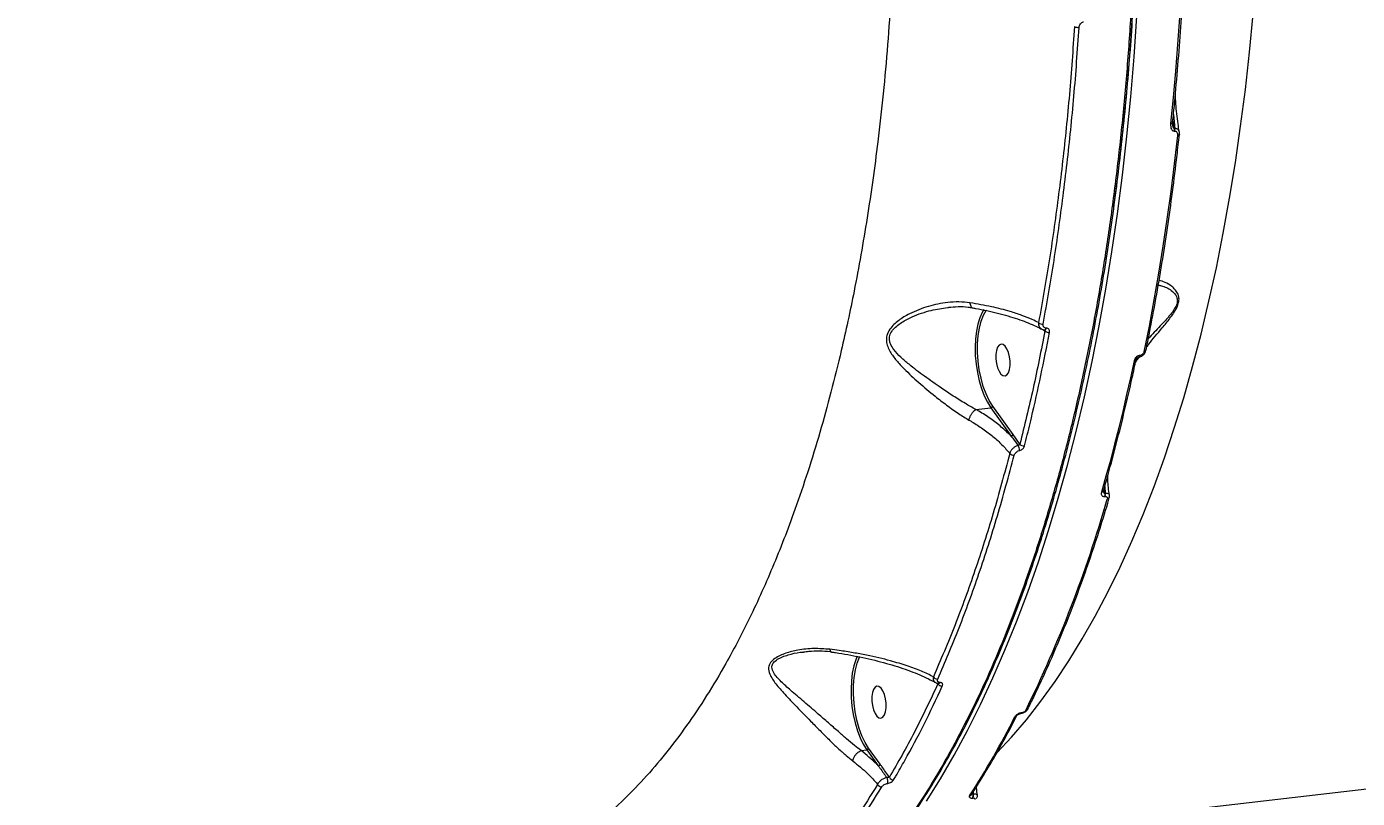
# Model space of a CAD drawing. Header units: millimetres. Extents: x -10881 to 8954, y -8695 to 5624.
# Drawn here: x 3332.9 to 3706.9, y -3806.6 to -3589.7 of the extents above; entities that cross this region are included whole.
import ezdxf

# ---------------------------------------------------------------- set-up
doc = ezdxf.new("R2010")
doc.units = ezdxf.units.MM
for name, color, linetype in [('DIKOM_ОБЪЕКТ', 7, 'Continuous'), ('DIKOM_РАЗМЕР_ЗОНА', 7, 'Continuous'), ('DIKOM_РАЗМЕР_ОБЪЕКТА', 7, 'Continuous')]:
    doc.layers.add(name, color=color, linetype=linetype)
doc.styles.add('style1', font='arial.ttf', dxfattribs={"width": 0.8})
doc.dimstyles.new('1-50', dxfattribs={"dimtxt": 300, "dimasz": 200, "dimexe": 100, "dimexo": 0, "dimgap": 100, "dimtad": 1, "dimtxsty": 'style1', "dimcen": 200, "dimclrd": 7, "dimclre": 7, "dimclrt": 7, "dimadec": 1, "dimazin": 2, "dimtfac": 1, "dimtmove": 0, "dimatfit": 2, "dimfxl": 0, "dimlwd": 25, "dimlwe": 18, "dimarcsym": 0})

# ---------------------------------------------------------------- blocks, each defined once
blk = doc.blocks.new('*D10')
at = {"layer": 'Defpoints', "color": 0, "transparency": 16777216}
for p in [(-7152.73, 2730.8), (7385.22, 911.28), (7385.22, -7693.77)]:
    blk.add_point(p, dxfattribs=at)
at = {"layer": 'DIKOM_РАЗМЕР_ОБЪЕКТА', "color": 7, "lineweight": 18, "transparency": 16777216}
for p, q in [((-7152.73, 2730.8), (-7152.73, -7793.77)), ((7385.22, 911.28), (7385.22, -7793.77))]:
    blk.add_line(p, q, dxfattribs=at)
at = {"layer": 'DIKOM_РАЗМЕР_ОБЪЕКТА', "color": 7, "lineweight": 25, "transparency": 16777216}
blk.add_line((-6952.73, -7693.77), (7185.22, -7693.77), dxfattribs=at)
at = {"layer": 'DIKOM_РАЗМЕР_ОБЪЕКТА', "color": 7, "transparency": 16777216}
for points in [[(-6952.73, -7660.43), (-6952.73, -7727.1), (-7152.73, -7693.77)], [(7185.22, -7660.43), (7185.22, -7727.1), (7385.22, -7693.77)]]:
    blk.add_solid(points, dxfattribs=at)
at = {"layer": 'DIKOM_РАЗМЕР_ОБЪЕКТА', "color": 7, "transparency": 16777216, "insert": (116.24, -7440.59), "char_height": 300, "attachment_point": 5, "style": 'style1'}
blk.add_mtext('14500', dxfattribs=at)
blk = doc.blocks.new('*D12')
at = {"layer": 'Defpoints', "color": 0, "transparency": 16777216}
for p in [(-9113.32, 3014.05), (8954.2, 2756.48), (8954.2, -8594.51)]:
    blk.add_point(p, dxfattribs=at)
at = {"layer": 'DIKOM_РАЗМЕР_ЗОНА', "color": 7, "lineweight": 18, "transparency": 16777216}
for p, q in [((-9113.32, 3014.05), (-9113.32, -8694.51)), ((8954.2, 2756.48), (8954.2, -8694.51))]:
    blk.add_line(p, q, dxfattribs=at)
at = {"layer": 'DIKOM_РАЗМЕР_ЗОНА', "color": 7, "lineweight": 25, "transparency": 16777216}
blk.add_line((-8913.32, -8594.51), (8754.2, -8594.51), dxfattribs=at)
at = {"layer": 'DIKOM_РАЗМЕР_ЗОНА', "color": 7, "transparency": 16777216}
for points in [[(-8913.32, -8561.18), (-8913.32, -8627.85), (-9113.32, -8594.51)], [(8754.2, -8561.18), (8754.2, -8627.85), (8954.2, -8594.51)]]:
    blk.add_solid(points, dxfattribs=at)
at = {"layer": 'DIKOM_РАЗМЕР_ЗОНА', "color": 7, "transparency": 16777216, "insert": (-79.56, -8341.34), "char_height": 300, "attachment_point": 5, "style": 'style1'}
blk.add_mtext('18000', dxfattribs=at)

msp = doc.modelspace()

# ---------------------------------------------------------------- linework, layer by layer
at = {"layer": 'DIKOM_ОБЪЕКТ', "color": 7, "linetype": 'Continuous', "lineweight": 15}
for p, q in [((3655.527, -3618.4), (3655.067, -3616.084)), ((3655.237, -3614.378), (3655.635, -3618.387)), ((3655.635, -3618.387), (3655.527, -3618.4)), ((3655.56, -3619.04), (3655.668, -3619.028)), ((3591.795, -3668.665), (3592.014, -3668.628)), ((3644.56, -3684.109), (3644.991, -3683.417)), ((3644.991, -3683.417), (3645.559, -3682.657)), ((3645.495, -3682.573), (3645.524, -3682.569)), ((3645.825, -3682.136), (3645.795, -3682.139)), ((3599.699, -3697.293), (3603.909, -3696.807)), ((3603.909, -3696.807), (3609.646, -3704.808)), ((3610.182, -3704.351), (3604.445, -3696.35)), ((3612.094, -3707.055), (3610.182, -3704.351)), ((3635.967, -3720.903), (3635.727, -3719.666)), ((3635.915, -3719.002), (3636.06, -3720.892)), ((3636.06, -3720.892), (3635.967, -3720.903)), ((3635.952, -3721.779), (3636.044, -3721.769)), ((3551.226, -3765.493), (3551.513, -3765.469)), ((3588.752, -3774.219), (3589.05, -3774.402)), ((3589.287, -3774.292), (3589.309, -3774.292)), ((3592.191, -3817.536), (3883.307, -3783.933)), ((3612.274, -3782.796), (3612.323, -3782.79)), ((3612.545, -3782.596), (3612.496, -3782.602)), ((3572.813, -3797.053), (3569.573, -3792.533)), ((3567.444, -3793.174), (3567.44, -3793.175)), ((3567.444, -3793.174), (3569.037, -3792.99)), ((3569.037, -3792.99), (3572.278, -3797.51)), ((3598.78, -3806.552), (3598.851, -3806.543)), ((3598.883, -3805.469), (3598.811, -3805.099)), ((3598.954, -3805.461), (3598.883, -3805.469)), ((3598.927, -3804.916), (3598.954, -3805.461))]:
    msp.add_line(p, q, dxfattribs=at)
at = {"layer": 'DIKOM_ОБЪЕКТ', "color": 7, "linetype": 'Continuous', "lineweight": 15, "flags": 128}
for points in [[(3644.457, -3497.242), (3644.722, -3504.339), (3645.044, -3516.301), (3645.209, -3528.206), (3645.214, -3540.043), (3645.062, -3551.804), (3644.751, -3563.478), (3644.281, -3575.055), (3643.655, -3586.525), (3642.871, -3597.88), (3641.93, -3609.108), (3640.834, -3620.202), (3639.583, -3631.15), (3638.396, -3640.353)], [(3658.327, -3556.513), (3658.085, -3564.24), (3657.773, -3571.923), (3657.393, -3579.561), (3656.943, -3587.149), (3656.424, -3594.686), (3655.836, -3602.168), (3655.179, -3609.593), (3654.454, -3616.958)], [(3585.79, -3807.465), (3589.761, -3801.113), (3593.621, -3794.464), (3597.367, -3787.523), (3600.995, -3780.297), (3604.502, -3772.792), (3607.887, -3765.013), (3611.145, -3756.968), (3614.274, -3748.663), (3617.271, -3740.105), (3620.134, -3731.301), (3622.86, -3722.26), (3625.448, -3712.987), (3627.894, -3703.492), (3630.198, -3693.782), (3632.356, -3683.866), (3634.367, -3673.751), (3636.23, -3663.447), (3637.943, -3652.961), (3639.504, -3642.304), (3640.912, -3631.483), (3642.166, -3620.508), (3643.265, -3609.388), (3644.208, -3598.133), (3644.993, -3586.751)], [(3605.722, -3793.706), (3609.713, -3789.428), (3613.898, -3784.533), (3617.985, -3779.319), (3621.971, -3773.792), (3625.852, -3767.957), (3629.623, -3761.82), (3633.283, -3755.385), (3636.826, -3748.659), (3640.251, -3741.649), (3643.553, -3734.36), (3646.73, -3726.8), (3649.778, -3718.976), (3652.696, -3710.895), (3655.479, -3702.564), (3658.126, -3693.991), (3660.635, -3685.184), (3663.002, -3676.152), (3665.225, -3666.902), (3667.303, -3657.444), (3669.234, -3647.786), (3671.016, -3637.937), (3672.646, -3627.906), (3674.124, -3617.703), (3675.449, -3607.337), (3676.618, -3596.817), (3677.631, -3586.155)], [(3655.01, -3616.656), (3655.002, -3616.692), (3654.957, -3616.767), (3654.877, -3616.832), (3654.763, -3616.888), (3654.62, -3616.93), (3654.454, -3616.958)], [(3656.357, -3620.325), (3655.455, -3628.225), (3654.473, -3636.046), (3653.412, -3643.784), (3652.271, -3651.437), (3651.053, -3659), (3649.756, -3666.471), (3648.382, -3673.846), (3646.93, -3681.121)], [(3656.913, -3620.02), (3656.898, -3620.074), (3656.848, -3620.144), (3656.765, -3620.206), (3656.653, -3620.259), (3656.515, -3620.298), (3656.357, -3620.325)], [(3601.952, -3669.246), (3601.487, -3670.018), (3600.803, -3671.539), (3600.251, -3673.317), (3599.842, -3675.313), (3599.584, -3677.485), (3599.484, -3679.786), (3599.544, -3682.167), (3599.762, -3684.575), (3600.133, -3686.959), (3600.65, -3689.269), (3601.301, -3691.454), (3602.073, -3693.466), (3602.949, -3695.264), (3603.909, -3696.807)], [(3604.445, -3696.35), (3603.465, -3694.762), (3602.577, -3692.903), (3601.803, -3690.816), (3601.163, -3688.551), (3600.67, -3686.164), (3600.337, -3683.711), (3600.173, -3681.251), (3600.18, -3678.842), (3600.359, -3676.544), (3600.705, -3674.41), (3601.21, -3672.493), (3601.863, -3670.837), (3602.646, -3669.484), (3602.729, -3669.369)], [(3619.077, -3674.919), (3619.105, -3674.918), (3619.145, -3674.912)], [(3607.898, -3687.884), (3608.423, -3687.612), (3608.86, -3687.001), (3609.173, -3686.1), (3609.339, -3684.982), (3609.342, -3683.737), (3609.184, -3682.466), (3608.876, -3681.272), (3608.443, -3680.253), (3607.921, -3679.49), (3607.352, -3679.045), (3606.783, -3678.955), (3606.258, -3679.226), (3605.821, -3679.837), (3605.507, -3680.738), (3605.342, -3681.857), (3605.338, -3683.102), (3605.497, -3684.372), (3605.805, -3685.566), (3606.237, -3686.585), (3606.759, -3687.348), (3607.328, -3687.793), (3607.898, -3687.884)], [(3644.179, -3683.617), (3643.15, -3688.403), (3642.088, -3693.142), (3640.992, -3697.834), (3639.863, -3702.476), (3638.701, -3707.068), (3637.506, -3711.61), (3636.278, -3716.1), (3635.018, -3720.538)], [(3566.381, -3766.659), (3565.958, -3767.65), (3565.398, -3769.424), (3564.981, -3771.42), (3564.718, -3773.595), (3564.612, -3775.901), (3564.668, -3778.288), (3564.883, -3780.705), (3565.252, -3783.1), (3565.769, -3785.419), (3566.421, -3787.614), (3567.195, -3789.635), (3568.073, -3791.44), (3569.037, -3792.99)], [(3569.573, -3792.533), (3568.589, -3790.939), (3567.698, -3789.071), (3566.923, -3786.974), (3566.282, -3784.7), (3565.79, -3782.302), (3565.459, -3779.839), (3565.298, -3777.37), (3565.31, -3774.955), (3565.495, -3772.653), (3565.848, -3770.518), (3566.362, -3768.603), (3567.022, -3766.953), (3567.118, -3766.762)], [(3573.025, -3784.067), (3573.55, -3783.795), (3573.987, -3783.184), (3574.301, -3782.283), (3574.466, -3781.165), (3574.47, -3779.92), (3574.311, -3778.649), (3574.003, -3777.455), (3573.57, -3776.436), (3573.049, -3775.673), (3572.48, -3775.228), (3571.91, -3775.138), (3571.385, -3775.409), (3570.948, -3776.02), (3570.634, -3776.921), (3570.469, -3778.04), (3570.465, -3779.285), (3570.624, -3780.555), (3570.932, -3781.749), (3571.365, -3782.768), (3571.886, -3783.531), (3572.455, -3783.976), (3573.025, -3784.067)]]:
    msp.add_lwpolyline(points, dxfattribs=at)
at = {"layer": 'DIKOM_ОБЪЕКТ', "color": 7, "linetype": 'Continuous', "lineweight": 15}
for centre, radius, start, end in [((3628.428, -3587.649), 2.256, 243.78025, 277.85185), ((3653.397, -3618.829), 2.173, 354.4291, 11.40834), ((3653.505, -3618.817), 2.173, 354.4291, 11.40834), ((3618.415, -3671.698), 1.615, 228.02113, 277.22069), ((3620.219, -3674.072), 1.568, 225.5546, 277.60747), ((3618.897, -3674.33), 0.632, 293.05794, 348.64643), ((3644.213, -3683.047), 0.571, 266.59307, 338.15061), ((3645.329, -3682.136), 0.467, 290.50601, 359.55277), ((3645.354, -3682.131), 0.471, 291.40561, 359.37228), ((3646.961, -3680.546), 0.576, 266.94337, 337.63785), ((3603.829, -3696.17), 0.642, 277.18306, 343.77892), ((3609.566, -3704.172), 0.642, 277.18313, 343.7781), ((3610.329, -3708.691), 1.461, 221.34872, 276.59453), ((3609.446, -3708.734), 2.5, 357.26894, 30.80414), ((3613.205, -3706.131), 1.445, 219.71584, 277.01726), ((3635.012, -3719.91), 0.628, 270.54, 336.08724), ((3634.062, -3721.307), 1.947, 345.96263, 11.98522), ((3634.155, -3721.296), 1.947, 345.96263, 11.98522), ((3288.684, -3622.385), 362.086, 333.86209, 343.93969), ((3636.645, -3721.948), 0.608, 269.34786, 337.35685), ((3588.887, -3771.815), 1.274, 210.04249, 275.07662), ((3590.167, -3773.82), 1.26, 207.54074, 275.25546), ((3589.241, -3773.853), 0.444, 278.8175, 331.44577), ((3392.379, -3673.417), 244.575, 327.20006, 333.21202), ((3610.665, -3782.959), 0.687, 273.48975, 330.59401), ((3612.207, -3782.495), 0.308, 282.26641, 339.7604), ((3612.255, -3782.489), 0.309, 282.82344, 339.70149), ((3613.699, -3781.209), 0.688, 273.54656, 330.73238), ((3568.957, -3792.353), 0.642, 277.18306, 343.77892), ((3572.197, -3796.874), 0.642, 277.18313, 343.7781), ((3573.19, -3802.213), 1.199, 204.35918, 274.18166), ((3572.361, -3802.014), 2.625, 351.1639, 27.67009), ((3576.507, -3800.243), 1.199, 202.59775, 274.41414), ((3597.902, -3805.189), 0.719, 274.69823, 325.61847), ((3597.323, -3805.866), 1.61, 334.79927, 14.28387), ((3597.394, -3805.858), 1.61, 334.79927, 14.28387)]:
    msp.add_arc(centre, radius, start, end, dxfattribs=at)
for points, knots in [([(3587.474, -3215.232), (3588.937, -3219.033), (3592.25, -3227.645), (3597.179, -3241.471), (3602.262, -3256.701), (3607.104, -3272.315), (3611.725, -3288.375), (3616.105, -3304.848), (3620.233, -3321.731), (3624.074, -3338.898), (3627.57, -3356.095), (3630.724, -3373.263), (3633.546, -3390.382), (3636.068, -3407.653), (3638.298, -3425.15), (3640.221, -3442.826), (3641.826, -3460.672), (3643.096, -3478.551), (3644.012, -3496.199), (3644.586, -3513.563), (3644.831, -3530.637), (3644.749, -3547.619), (3644.337, -3564.58), (3643.585, -3581.467), (3642.486, -3598.264), (3641.042, -3614.839), (3639.275, -3630.947), (3637.205, -3646.551), (3634.845, -3661.655), (3632.168, -3676.433), (3629.16, -3690.945), (3625.819, -3705.139), (3622.139, -3718.993), (3618.144, -3732.395), (3613.894, -3745.148), (3609.412, -3757.233), (3604.713, -3768.663), (3599.744, -3779.572), (3594.478, -3789.999), (3588.925, -3799.899), (3583.08, -3809.249), (3576.984, -3817.967), (3570.393, -3826.355), (3563.296, -3834.274), (3555.68, -3841.614), (3547.796, -3848.004), (3541.235, -3852.614), (3537.235, -3854.739), (3536.019, -3855.384)], [0, 0, 0, 0, 0.0169086, 0.0383058, 0.0597398, 0.0812855, 0.1028686, 0.1248822, 0.1469358, 0.169111, 0.1913272, 0.2127244, 0.2341584, 0.255704, 0.2772872, 0.2993007, 0.3213543, 0.3435295, 0.3657457, 0.3871429, 0.4085769, 0.4301225, 0.4517057, 0.4737192, 0.4957728, 0.517948, 0.5401642, 0.5615614, 0.5829954, 0.604541, 0.6261242, 0.6481377, 0.6701913, 0.6923665, 0.7145826, 0.7359798, 0.7574138, 0.7789594, 0.8005425, 0.822556, 0.8446096, 0.8667848, 0.8890009, 0.9139315, 0.9388622, 0.963851, 0.9890173, 1, 1, 1, 1]), ([(3536.339, -3855.413), (3537.439, -3854.8), (3540.1, -3853.319), (3544.247, -3850.617), (3548.787, -3847.358), (3553.259, -3843.785), (3557.666, -3839.91), (3562.009, -3835.728), (3566.289, -3831.238), (3570.502, -3826.442), (3574.635, -3821.358), (3578.671, -3816.003), (3582.597, -3810.395), (3586.411, -3804.536), (3590.117, -3798.425), (3593.714, -3792.061), (3597.206, -3785.442), (3600.592, -3778.565), (3603.874, -3771.431), (3607.053, -3764.036), (3610.129, -3756.378), (3613.102, -3748.456), (3615.965, -3740.29), (3618.706, -3731.914), (3621.314, -3723.358), (3623.785, -3714.633), (3626.123, -3705.735), (3628.328, -3696.661), (3630.402, -3687.409), (3632.345, -3677.975), (3634.158, -3668.358), (3635.84, -3658.555), (3637.394, -3648.562), (3638.818, -3638.375), (3640.11, -3628.014), (3641.265, -3617.519), (3642.277, -3606.93), (3643.146, -3596.268), (3643.871, -3585.533), (3644.453, -3574.718), (3644.893, -3563.822), (3645.191, -3552.841), (3645.348, -3541.771), (3645.363, -3530.611), (3645.236, -3519.356), (3644.966, -3508.002), (3644.554, -3496.561), (3644.002, -3485.071), (3643.311, -3473.58), (3642.482, -3462.119), (3641.516, -3450.69), (3640.414, -3439.29), (3639.175, -3427.914), (3637.799, -3416.558), (3636.285, -3405.22), (3634.635, -3393.897), (3632.846, -3382.585), (3630.917, -3371.281), (3628.85, -3359.987), (3626.65, -3348.734), (3624.325, -3337.569), (3621.883, -3326.532), (3619.327, -3315.632), (3616.656, -3304.865), (3613.869, -3294.225), (3610.966, -3283.71), (3607.946, -3273.316), (3604.808, -3263.04), (3601.551, -3252.881), (3598.174, -3242.832), (3594.674, -3232.9), (3591.316, -3223.747), (3589.078, -3217.988), (3588.086, -3215.436)], [0, 0, 0, 0, 0.0099177, 0.0239784, 0.0380449, 0.0521277, 0.0662424, 0.0804042, 0.0946284, 0.10893, 0.1232768, 0.1375702, 0.1517928, 0.1659618, 0.1800928, 0.1942015, 0.2083038, 0.2224142, 0.2365445, 0.2507107, 0.2649285, 0.2792141, 0.2935628, 0.3078899, 0.3221316, 0.3363128, 0.3504494, 0.3645578, 0.3786539, 0.3927539, 0.406869, 0.4210148, 0.4352073, 0.4494627, 0.4637923, 0.4781237, 0.4923809, 0.5065728, 0.5207156, 0.5348253, 0.5489181, 0.5630102, 0.5771143, 0.5912445, 0.6054168, 0.6196475, 0.6339524, 0.6482854, 0.6625633, 0.676771, 0.6909249, 0.7050411, 0.7191358, 0.733225, 0.7473231, 0.7614426, 0.7755997, 0.7898103, 0.8040906, 0.8184264, 0.8327337, 0.8469617, 0.8611312, 0.8752583, 0.8893591, 0.9034499, 0.9175464, 0.9316598, 0.945806, 0.9600011, 0.9742612, 0.9885927, 1, 1, 1, 1]), ([(3541.009, -3291.716), (3542.718, -3297.388), (3546.148, -3308.771), (3550.862, -3326.327), (3555.273, -3344.3), (3559.323, -3362.664), (3563.019, -3381.447), (3566.325, -3400.536), (3569.228, -3419.915), (3571.543, -3438.191), (3573.353, -3455.314), (3574.738, -3471.215), (3575.828, -3487.174), (3576.615, -3503.146), (3577.096, -3519.148), (3577.261, -3535.105), (3577.107, -3551.003), (3576.646, -3566.262), (3575.91, -3580.863), (3574.933, -3594.811), (3573.691, -3608.569), (3572.279, -3621.249), (3570.758, -3632.855), (3569.178, -3643.444), (3567.427, -3653.854), (3565.073, -3666.384), (3562.29, -3679.296), (3559.028, -3692.476), (3555.886, -3703.853), (3552.505, -3714.868), (3549.12, -3724.822), (3545.79, -3733.763), (3542.558, -3741.777), (3539.181, -3749.508), (3534.868, -3758.631), (3529.856, -3768.157), (3524.073, -3777.867), (3518.421, -3786.32), (3512.533, -3794.133), (3506.428, -3801.269), (3500.123, -3807.718), (3493.624, -3813.45), (3486.945, -3818.529), (3482.351, -3821.299), (3480.051, -3822.685)], [0, 0, 0, 0, 0.0276486, 0.0554848, 0.083388, 0.1116962, 0.140075, 0.1688691, 0.1977377, 0.2268103, 0.2503053, 0.2739149, 0.2975658, 0.3214622, 0.3454014, 0.3695905, 0.3938241, 0.4181796, 0.440248, 0.4623164, 0.4845213, 0.5067261, 0.5246737, 0.5426213, 0.5606422, 0.5786631, 0.6089147, 0.6309307, 0.6529466, 0.6750986, 0.6972505, 0.7151552, 0.7330599, 0.7510375, 0.7690151, 0.7991937, 0.8241661, 0.8491879, 0.8742843, 0.8994309, 0.9244854, 0.9495897, 0.9747695, 1, 1, 1, 1]), ([(3655.01, -3616.656), (3655.196, -3614.816), (3655.736, -3609.48), (3656.523, -3600.552), (3657.325, -3589.842), (3657.985, -3579.022), (3658.494, -3568.295), (3658.758, -3560.692), (3658.866, -3556.74), (3658.878, -3556.279)], [0, 0, 0, 0, 0.0939998, 0.2726159, 0.4512319, 0.6298438, 0.8084519, 0.9776559, 1, 1, 1, 1]), ([(3627.431, -3589.673), (3626.981, -3596.05), (3626.08, -3608.819), (3624.161, -3627.557), (3621.815, -3645.958), (3619.482, -3661.041), (3617.879, -3669.894), (3617.335, -3672.899)], [0, 0, 0, 0, 0.2200464, 0.4406219, 0.6628116, 0.885546, 1, 1, 1, 1]), ([(3618.618, -3673.3), (3619.163, -3670.288), (3620.757, -3661.486), (3623.079, -3646.487), (3625.428, -3628.126), (3627.367, -3609.275), (3628.279, -3596.353), (3628.736, -3589.884)], [0, 0, 0, 0, 0.11445466, 0.33450064, 0.55507578, 0.77726551, 1, 1, 1, 1]), ([(3628.736, -3589.884), (3628.762, -3589.715), (3628.814, -3589.376), (3629.084, -3588.905), (3629.458, -3588.541), (3629.777, -3588.38), (3629.946, -3588.334), (3629.967, -3588.328)], [0, 0, 0, 0, 0.2478617, 0.4958964, 0.7364511, 0.9670336, 1, 1, 1, 1]), ([(3656.884, -3619.21), (3656.763, -3618.47), (3656.34, -3615.868), (3655.968, -3612.36), (3655.823, -3609.602), (3655.776, -3608.708)], [0, 0, 0, 0, 0.2116132, 0.7444231, 1, 1, 1, 1]), ([(3655.042, -3617.339), (3655.025, -3617.267), (3654.98, -3617.068), (3655.008, -3616.814), (3655.025, -3616.652)], [0, 0, 0, 0, 0.3592617, 1, 1, 1, 1]), ([(3647.494, -3680.765), (3647.834, -3679.096), (3648.818, -3674.253), (3650.347, -3666.104), (3652.035, -3656.272), (3653.587, -3646.28), (3655.001, -3636.137), (3656.097, -3627.368), (3656.697, -3621.96), (3656.913, -3620.02)], [0, 0, 0, 0, 0.086471, 0.2507995, 0.4151257, 0.579446, 0.7437607, 0.9080702, 1, 1, 1, 1]), ([(3654.454, -3616.958), (3654.443, -3617.247), (3654.421, -3617.804), (3654.623, -3618.465), (3654.925, -3618.855), (3655.233, -3619.038), (3655.451, -3619.039), (3655.56, -3619.04)], [0, 0, 0, 0, 0.3047452, 0.5876433, 0.7664737, 0.8828691, 1, 1, 1, 1]), ([(3655.527, -3618.4), (3655.511, -3618.399), (3655.477, -3618.398), (3655.415, -3618.36), (3655.302, -3618.227), (3655.139, -3617.856), (3655.093, -3617.492), (3655.062, -3617.25)], [0, 0, 0, 0, 0.0387057, 0.0864351, 0.1730993, 0.4516609, 1, 1, 1, 1]), ([(3656.892, -3619.208), (3656.844, -3619.04), (3656.76, -3618.748), (3656.414, -3618.498), (3656.046, -3618.379), (3655.775, -3618.384), (3655.635, -3618.387)], [0, 0, 0, 0, 0.3495657, 0.606986, 0.7982103, 1, 1, 1, 1]), ([(3655.668, -3619.028), (3655.738, -3619.028), (3655.879, -3619.029), (3656.074, -3619.144), (3656.261, -3619.388), (3656.381, -3619.799), (3656.365, -3620.144), (3656.357, -3620.325)], [0, 0, 0, 0, 0.1206113, 0.2406382, 0.4168594, 0.6949762, 1, 1, 1, 1]), ([(3656.88, -3620.021), (3656.906, -3619.892), (3656.961, -3619.617), (3656.902, -3619.35), (3656.871, -3619.207)], [0, 0, 0, 0, 0.4665561, 1, 1, 1, 1]), ([(3647.687, -3679.806), (3647.894, -3679.528), (3649.223, -3677.731), (3651.539, -3675.053), (3653.929, -3672.133), (3655.324, -3670.221), (3656.219, -3668.734), (3656.781, -3667.243), (3656.862, -3665.79), (3656.428, -3664.557), (3655.68, -3663.533), (3654.507, -3662.448), (3652.918, -3661.447), (3651.754, -3661.196), (3651.184, -3661.073)], [0, 0, 0, 0, 0.0328078, 0.2117236, 0.3152766, 0.3677181, 0.4216842, 0.4721782, 0.5227862, 0.590718, 0.6576712, 0.725724, 0.8657312, 1, 1, 1, 1]), ([(3650.962, -3662.368), (3651.258, -3662.406), (3651.99, -3662.5), (3653.281, -3663.024), (3654.663, -3663.779), (3655.746, -3664.83), (3656.364, -3666.035), (3656.344, -3667.34), (3655.805, -3668.654), (3654.961, -3669.924), (3654.255, -3670.793), (3653.133, -3672.107), (3651.136, -3674.229), (3649.283, -3676.224), (3648.167, -3677.425)], [0, 0, 0, 0, 0.0725698, 0.1799766, 0.2874456, 0.3939921, 0.4694704, 0.5238779, 0.578154, 0.6331483, 0.6884977, 0.6975519, 0.8179184, 1, 1, 1, 1]), ([(3598.045, -3667.308), (3597.018, -3667.202), (3594.948, -3666.989), (3591.019, -3667.227), (3586.282, -3668.187), (3581.628, -3670.003), (3578.448, -3671.906), (3576.639, -3673.41), (3575.419, -3674.79), (3574.618, -3676.399), (3574.483, -3678.085), (3574.87, -3679.638), (3575.784, -3681.472), (3577.356, -3683.565), (3580.02, -3686.423), (3583.641, -3689.769), (3587.708, -3693.184), (3591.49, -3696.111), (3594.704, -3698.424), (3596.79, -3699.696), (3597.768, -3700.292)], [0, 0, 0, 0, 0.0515649, 0.1038944, 0.1938056, 0.2863971, 0.343697, 0.372759, 0.4024673, 0.4366789, 0.4671091, 0.4964619, 0.5269704, 0.5803763, 0.634947, 0.725167, 0.8181223, 0.8802031, 0.943889, 1, 1, 1, 1]), ([(3599.693, -3697.295), (3599.693, -3697.295), (3598.724, -3696.782), (3596.616, -3695.581), (3593.36, -3693.545), (3589.504, -3690.969), (3585.254, -3688.001), (3581.466, -3685.101), (3578.57, -3682.64), (3576.792, -3680.756), (3575.771, -3679.148), (3575.359, -3677.8), (3575.422, -3676.43), (3576.212, -3675.02), (3577.42, -3673.831), (3579.25, -3672.52), (3582.463, -3670.887), (3586.846, -3669.342), (3590.247, -3668.877), (3591.795, -3668.665)], [0, 0, 0, 0, 0.0000359, 0.0641824, 0.1370997, 0.2101137, 0.3166491, 0.4232689, 0.4846865, 0.545925, 0.5864514, 0.6103244, 0.6416885, 0.6771583, 0.70902, 0.7410284, 0.8058069, 0.9116329, 1, 1, 1, 1]), ([(3591.998, -3668.586), (3592.899, -3668.507), (3594.746, -3668.345), (3596.983, -3668.41), (3598.278, -3668.648), (3598.662, -3668.719)], [0, 0, 0, 0, 0.4011536, 0.8226475, 1, 1, 1, 1]), ([(3617.335, -3672.899), (3616.741, -3672.599), (3615.333, -3671.891), (3612.681, -3670.836), (3608.934, -3669.616), (3604.139, -3668.373), (3600.094, -3667.666), (3598.045, -3667.308)], [0, 0, 0, 0, 0.1301673, 0.3081385, 0.4882733, 0.7408505, 1, 1, 1, 1]), ([(3598.045, -3667.308), (3598.047, -3667.334), (3598.063, -3667.6), (3598.142, -3668.061), (3598.347, -3668.533), (3598.546, -3668.632), (3598.642, -3668.68)], [0, 0, 0, 0, 0.0356236, 0.3573016, 0.6908859, 1, 1, 1, 1]), ([(3598.63, -3668.728), (3598.952, -3668.781), (3600.387, -3669.019), (3602.809, -3669.521), (3605.872, -3670.23), (3608.763, -3671.014), (3611.455, -3671.857), (3613.922, -3672.748), (3616.091, -3673.672), (3617.48, -3674.325), (3618.053, -3674.663), (3618.092, -3674.686)], [0, 0, 0, 0, 0.0388227, 0.1730622, 0.3087725, 0.4455657, 0.5829168, 0.7200319, 0.8561056, 0.9903902, 1, 1, 1, 1]), ([(3617.335, -3672.899), (3617.328, -3672.981), (3617.301, -3673.311), (3617.4, -3673.848), (3617.691, -3674.372), (3618.002, -3674.556), (3618.128, -3674.631)], [0, 0, 0, 0, 0.1115848, 0.4486922, 0.7762772, 1, 1, 1, 1]), ([(3619.121, -3675.192), (3618.046, -3680.629), (3615.893, -3691.515), (3613.361, -3701.871), (3612.094, -3707.055)], [0, 0, 0, 0, 0.49945, 1, 1, 1, 1]), ([(3613.382, -3707.566), (3613.514, -3707.043), (3614.172, -3704.43), (3615.751, -3697.909), (3618.022, -3687.854), (3619.625, -3679.704), (3620.427, -3675.626)], [0, 0, 0, 0, 0.05076928, 0.25385503, 0.62669906, 1, 1, 1, 1]), ([(3618.16, -3674.641), (3618.237, -3674.695), (3618.502, -3674.88), (3618.838, -3674.899), (3619.076, -3674.912)], [0, 0, 0, 0, 0.2910204, 1, 1, 1, 1]), ([(3618.487, -3674.805), (3618.497, -3674.811), (3618.709, -3674.942), (3618.92, -3675.07), (3619.121, -3675.192)], [0, 0, 0, 0, 0.0503559, 1, 1, 1, 1]), ([(3619.517, -3674.454), (3619.381, -3674.437), (3619.108, -3674.401), (3618.803, -3674.177), (3618.618, -3673.853), (3618.582, -3673.538), (3618.611, -3673.348), (3618.618, -3673.3)], [0, 0, 0, 0, 0.2263604, 0.4527269, 0.6823825, 0.9207758, 1, 1, 1, 1]), ([(3619.01, -3674.924), (3619.04, -3674.922), (3619.102, -3674.917), (3619.109, -3674.921), (3619.113, -3674.924)], [0, 0, 0, 0, 0.4890183, 1, 1, 1, 1]), ([(3619.091, -3674.919), (3619.111, -3674.93), (3619.162, -3674.961), (3619.178, -3675.044), (3619.158, -3675.127), (3619.129, -3675.178), (3619.121, -3675.192)], [0, 0, 0, 0, 0.1982439, 0.5223779, 0.8794739, 1, 1, 1, 1]), ([(3620.427, -3675.626), (3620.435, -3675.578), (3620.465, -3675.384), (3620.428, -3675.064), (3620.239, -3674.735), (3619.931, -3674.508), (3619.655, -3674.472), (3619.517, -3674.454)], [0, 0, 0, 0, 0.0795875, 0.3194881, 0.5497988, 0.7748586, 1, 1, 1, 1]), ([(3635.585, -3720.165), (3636.022, -3718.638), (3637.288, -3714.21), (3639.289, -3706.726), (3641.542, -3697.651), (3643.347, -3689.806), (3644.379, -3684.963), (3644.743, -3683.26)], [0, 0, 0, 0, 0.129332, 0.3751368, 0.6209362, 0.8667247, 1, 1, 1, 1]), ([(3645.795, -3682.139), (3645.727, -3682.15), (3645.505, -3682.186), (3645.108, -3682.356), (3644.672, -3682.696), (3644.327, -3683.141), (3644.228, -3683.458), (3644.179, -3683.617)], [0, 0, 0, 0, 0.093152, 0.3038958, 0.5302269, 0.765188, 1, 1, 1, 1]), ([(3644.745, -3683.257), (3644.746, -3683.251), (3644.75, -3683.216), (3644.801, -3683.086), (3644.922, -3682.913), (3645.074, -3682.765), (3645.234, -3682.659), (3645.369, -3682.599), (3645.46, -3682.576), (3645.486, -3682.575), (3645.492, -3682.575)], [0, 0, 0, 0, 0.0417979, 0.2564512, 0.4302473, 0.6029915, 0.7377405, 0.8581082, 0.9668209, 1, 1, 1, 1]), ([(3644.991, -3683.417), (3644.987, -3683.378), (3644.974, -3683.254), (3644.908, -3683.108), (3644.863, -3683.008)], [0, 0, 0, 0, 0.31583, 1, 1, 1, 1]), ([(3645.525, -3682.557), (3645.707, -3682.525), (3646.117, -3682.455), (3646.705, -3682.084), (3647.247, -3681.516), (3647.407, -3681.023), (3647.49, -3680.766)], [0, 0, 0, 0, 0.1962777, 0.4420944, 0.7099901, 1, 1, 1, 1]), ([(3646.93, -3681.121), (3646.897, -3681.23), (3646.83, -3681.447), (3646.595, -3681.751), (3646.296, -3681.986), (3646.023, -3682.104), (3645.871, -3682.129), (3645.825, -3682.136)], [0, 0, 0, 0, 0.2336562, 0.4673227, 0.6955597, 0.9087114, 1, 1, 1, 1]), ([(3597.768, -3700.292), (3597.776, -3700.254), (3597.812, -3700.088), (3597.935, -3699.673), (3598.22, -3699.02), (3598.667, -3698.297), (3599.183, -3697.673), (3599.523, -3697.421), (3599.693, -3697.295)], [0, 0, 0, 0, 0.0350348, 0.1552513, 0.3664391, 0.5776263, 0.7888131, 1, 1, 1, 1]), ([(3599.699, -3697.293), (3599.697, -3697.293), (3599.695, -3697.294), (3599.694, -3697.295), (3599.693, -3697.295)], [0, 0, 0, 0, 0.6744349, 1, 1, 1, 1]), ([(3609.646, -3704.808), (3608.746, -3703.945), (3607, -3702.271), (3603.913, -3699.928), (3601.439, -3698.308), (3599.98, -3697.457), (3599.699, -3697.293)], [0, 0, 0, 0, 0.3208307, 0.62235506, 0.92723128, 1, 1, 1, 1]), ([(3597.768, -3700.292), (3598.035, -3700.446), (3599.399, -3701.237), (3601.739, -3702.751), (3604.583, -3704.921), (3607.142, -3707.227), (3608.533, -3708.843), (3609.233, -3709.656)], [0, 0, 0, 0, 0.05639139, 0.28829105, 0.52276812, 0.76000426, 1, 1, 1, 1]), ([(3609.646, -3704.808), (3609.79, -3705), (3610.451, -3705.875), (3611.093, -3706.761), (3611.594, -3707.454)], [0, 0, 0, 0, 0.2185559, 1, 1, 1, 1]), ([(3609.233, -3709.656), (3607.714, -3715.306), (3604.671, -3726.622), (3599.505, -3742.676), (3593.932, -3758.101), (3589.835, -3767.664), (3587.784, -3772.453)], [0, 0, 0, 0, 0.2482505, 0.4971903, 0.7482387, 1, 1, 1, 1]), ([(3589, -3773.084), (3591.028, -3768.353), (3595.089, -3758.876), (3600.657, -3743.504), (3605.868, -3727.353), (3608.953, -3715.884), (3610.497, -3710.142)], [0, 0, 0, 0, 0.2482503, 0.4971899, 0.7482385, 1, 1, 1, 1]), ([(3611.594, -3707.454), (3611.542, -3707.468), (3611.235, -3707.551), (3610.668, -3707.81), (3609.994, -3708.333), (3609.467, -3708.976), (3609.311, -3709.429), (3609.233, -3709.656)], [0, 0, 0, 0, 0.0485308, 0.2867338, 0.5246988, 0.7622785, 1, 1, 1, 1]), ([(3610.497, -3710.142), (3610.546, -3710.008), (3610.644, -3709.741), (3610.968, -3709.363), (3611.38, -3709.058), (3611.725, -3708.909), (3611.912, -3708.862), (3611.944, -3708.854)], [0, 0, 0, 0, 0.2378088, 0.4755153, 0.7135038, 0.9515312, 1, 1, 1, 1]), ([(3612.094, -3707.055), (3612.076, -3707.097), (3612.039, -3707.181), (3611.926, -3707.298), (3611.785, -3707.392), (3611.667, -3707.437), (3611.605, -3707.452), (3611.594, -3707.454)], [0, 0, 0, 0, 0.2385191, 0.4769727, 0.7149768, 0.9522192, 1, 1, 1, 1]), ([(3611.944, -3708.854), (3611.975, -3708.846), (3612.161, -3708.799), (3612.504, -3708.651), (3612.915, -3708.347), (3613.237, -3707.969), (3613.334, -3707.7), (3613.382, -3707.566)], [0, 0, 0, 0, 0.0479293, 0.2856334, 0.523625, 0.7617704, 1, 1, 1, 1]), ([(3637.247, -3721.412), (3637.245, -3721.403), (3637.009, -3719.981), (3636.843, -3718.155), (3636.791, -3716.35), (3636.78, -3715.957)], [0, 0, 0, 0, 0.0047625, 0.7836124, 1, 1, 1, 1]), ([(3635.018, -3720.538), (3635.011, -3720.564), (3634.959, -3720.753), (3634.939, -3721.071), (3635.055, -3721.422), (3635.274, -3721.654), (3635.572, -3721.789), (3635.825, -3721.783), (3635.952, -3721.779)], [0, 0, 0, 0, 0.03923739, 0.28723398, 0.4951935, 0.67099957, 0.83530283, 1, 1, 1, 1]), ([(3635.565, -3720.297), (3635.565, -3720.297), (3635.579, -3720.321), (3635.55, -3720.267), (3635.586, -3720.177), (3635.593, -3720.158)], [0, 0, 0, 0, 0.0147252, 0.7940524, 1, 1, 1, 1]), ([(3635.967, -3720.903), (3635.944, -3720.902), (3635.899, -3720.902), (3635.809, -3720.856), (3635.711, -3720.739), (3635.621, -3720.541), (3635.586, -3720.379), (3635.568, -3720.293)], [0, 0, 0, 0, 0.0895535, 0.1779119, 0.3948292, 0.6765743, 1, 1, 1, 1]), ([(3637.267, -3721.408), (3637.24, -3721.321), (3637.188, -3721.153), (3636.92, -3720.981), (3636.549, -3720.879), (3636.224, -3720.888), (3636.06, -3720.892)], [0, 0, 0, 0, 0.26141877, 0.50674803, 0.7507648, 1, 1, 1, 1]), ([(3637.178, -3722.178), (3637.232, -3722.022), (3637.319, -3721.77), (3637.265, -3721.512), (3637.244, -3721.414)], [0, 0, 0, 0, 0.619953, 1, 1, 1, 1]), ([(3614.299, -3781.546), (3614.898, -3780.335), (3616.635, -3776.825), (3619.427, -3770.823), (3622.637, -3763.465), (3625.732, -3755.866), (3628.711, -3748.035), (3631.573, -3739.979), (3634.265, -3731.846), (3636.115, -3725.865), (3637.063, -3722.665), (3637.206, -3722.182)], [0, 0, 0, 0, 0.06885341, 0.19972922, 0.33060342, 0.46147268, 0.59233637, 0.72319408, 0.85404558, 0.97800243, 1, 1, 1, 1]), ([(3636.044, -3721.769), (3636.126, -3721.766), (3636.29, -3721.761), (3636.483, -3721.848), (3636.621, -3721.996), (3636.691, -3722.218), (3636.676, -3722.418), (3636.643, -3722.538), (3636.638, -3722.556)], [0, 0, 0, 0, 0.1673343, 0.3344543, 0.509132, 0.7130655, 0.9577286, 1, 1, 1, 1]), ([(3558.668, -3764.73), (3557.167, -3764.619), (3554.137, -3764.396), (3549.932, -3764.861), (3546.754, -3765.638), (3544.625, -3766.477), (3543.093, -3767.323), (3541.852, -3768.455), (3541.261, -3770.006), (3541.64, -3771.578), (3542.494, -3773.101), (3543.836, -3774.942), (3546.081, -3777.489), (3549.37, -3780.934), (3552.76, -3784.413), (3555.913, -3787.617), (3558.509, -3790.21), (3560.976, -3792.578), (3563.146, -3794.554), (3564.504, -3795.632), (3565.129, -3796.129)], [0, 0, 0, 0, 0.0753137, 0.1521196, 0.2131853, 0.2441328, 0.2756864, 0.3129828, 0.3506019, 0.4012238, 0.4376329, 0.4745841, 0.5507903, 0.6403379, 0.7326459, 0.7929996, 0.85494, 0.904775, 0.9561054, 1, 1, 1, 1]), ([(3567.44, -3793.175), (3567.44, -3793.175), (3566.841, -3792.733), (3565.51, -3791.695), (3563.366, -3789.897), (3560.897, -3787.75), (3558.22, -3785.391), (3554.978, -3782.552), (3551.37, -3779.445), (3547.859, -3776.458), (3545.364, -3774.225), (3543.805, -3772.63), (3542.968, -3771.548), (3542.483, -3770.585), (3542.306, -3769.698), (3542.504, -3769.007), (3543.017, -3768.251), (3543.86, -3767.553), (3545.348, -3766.827), (3547.464, -3766.116), (3549.454, -3765.621), (3550.93, -3765.515), (3551.226, -3765.493)], [0, 0, 0, 0, 0.0000136, 0.0500557, 0.1081872, 0.1680088, 0.2398013, 0.3134062, 0.4206031, 0.530849, 0.6168995, 0.6611644, 0.7053388, 0.7328595, 0.7611366, 0.7945543, 0.8010697, 0.840983, 0.8755223, 0.9110866, 0.9821561, 1, 1, 1, 1]), ([(3551.227, -3765.457), (3551.733, -3765.388), (3553.22, -3765.182), (3555.736, -3765.154), (3557.868, -3765.232), (3558.975, -3765.44), (3559.092, -3765.462)], [0, 0, 0, 0, 0.1969559, 0.5780787, 0.9550786, 1, 1, 1, 1]), ([(3587.784, -3772.453), (3586.695, -3771.924), (3584.506, -3770.861), (3580.438, -3769.36), (3575.375, -3767.824), (3570.201, -3766.6), (3565.265, -3765.676), (3561.799, -3765.129), (3559.549, -3764.842), (3558.668, -3764.73)], [0, 0, 0, 0, 0.16102506, 0.32385731, 0.49366051, 0.70832384, 0.81812723, 0.92873701, 1, 1, 1, 1]), ([(3558.668, -3764.73), (3558.674, -3764.764), (3558.719, -3765.004), (3558.848, -3765.322), (3559.006, -3765.525), (3559.102, -3765.494), (3559.106, -3765.493)], [0, 0, 0, 0, 0.0775598, 0.5363432, 0.980038, 1, 1, 1, 1]), ([(3559.105, -3765.504), (3559.505, -3765.558), (3561.089, -3765.77), (3563.782, -3766.229), (3567.189, -3766.88), (3570.532, -3767.625), (3573.794, -3768.455), (3576.94, -3769.363), (3579.918, -3770.34), (3582.691, -3771.373), (3585.206, -3772.449), (3587.096, -3773.352), (3588.039, -3773.897), (3588.331, -3774.066)], [0, 0, 0, 0, 0.0315824, 0.125211, 0.2215305, 0.3206482, 0.4224903, 0.5267697, 0.6327489, 0.7390924, 0.8456661, 0.9521822, 1, 1, 1, 1]), ([(3587.784, -3772.453), (3587.757, -3772.601), (3587.69, -3772.97), (3587.797, -3773.474), (3588.032, -3773.863), (3588.272, -3773.988), (3588.352, -3774.03)], [0, 0, 0, 0, 0.2243097, 0.5594432, 0.8525299, 1, 1, 1, 1]), ([(3589.632, -3774.065), (3589.513, -3774.054), (3589.275, -3774.031), (3589.037, -3773.875), (3588.903, -3773.64), (3588.895, -3773.363), (3588.97, -3773.165), (3589, -3773.084)], [0, 0, 0, 0, 0.1920553, 0.3835881, 0.5902092, 0.8340758, 1, 1, 1, 1]), ([(3589.05, -3774.402), (3586.879, -3779.025), (3582.532, -3788.284), (3577.78, -3796.56), (3575.4, -3800.704)], [0, 0, 0, 0, 0.4992722, 1, 1, 1, 1]), ([(3576.599, -3801.439), (3576.812, -3801.08), (3577.876, -3799.283), (3580.776, -3794.212), (3585.196, -3785.943), (3588.586, -3778.699), (3590.282, -3775.074)], [0, 0, 0, 0, 0.0441427, 0.2207211, 0.6100162, 1, 1, 1, 1]), ([(3588.384, -3774.047), (3588.497, -3774.112), (3588.768, -3774.269), (3589.096, -3774.276), (3589.287, -3774.28)], [0, 0, 0, 0, 0.4151668, 1, 1, 1, 1]), ([(3589.259, -3774.277), (3589.255, -3774.288), (3589.244, -3774.313), (3589.162, -3774.357), (3589.083, -3774.389), (3589.05, -3774.402)], [0, 0, 0, 0, 0.3013041, 0.7128471, 1, 1, 1, 1]), ([(3589.176, -3774.302), (3589.206, -3774.298), (3589.271, -3774.29), (3589.315, -3774.294), (3589.312, -3774.294), (3589.311, -3774.294)], [0, 0, 0, 0, 0.3430082, 0.7362689, 1, 1, 1, 1]), ([(3590.282, -3775.074), (3590.313, -3774.992), (3590.392, -3774.787), (3590.383, -3774.502), (3590.241, -3774.26), (3589.997, -3774.1), (3589.753, -3774.077), (3589.632, -3774.065)], [0, 0, 0, 0, 0.1655324, 0.4120459, 0.620061, 0.8097055, 1, 1, 1, 1]), ([(3598.495, -3805.595), (3599.162, -3804.554), (3601.095, -3801.537), (3604.217, -3796.334), (3607.816, -3789.959), (3610.12, -3785.505), (3611.263, -3783.296)], [0, 0, 0, 0, 0.1499049, 0.4348028, 0.7197095, 1, 1, 1, 1]), ([(3612.496, -3782.602), (3612.395, -3782.617), (3612.141, -3782.657), (3611.71, -3782.807), (3611.268, -3783.048), (3610.903, -3783.341), (3610.772, -3783.543), (3610.706, -3783.645)], [0, 0, 0, 0, 0.1407799, 0.3552888, 0.5700297, 0.7849624, 1, 1, 1, 1]), ([(3611.264, -3783.295), (3611.265, -3783.294), (3611.266, -3783.293), (3611.312, -3783.236), (3611.414, -3783.146), (3611.579, -3783.034), (3611.798, -3782.922), (3612.034, -3782.84), (3612.205, -3782.802), (3612.264, -3782.798), (3612.272, -3782.797)], [0, 0, 0, 0, 0.0839072, 0.1948186, 0.3337488, 0.474237, 0.6405085, 0.8192576, 0.9761123, 1, 1, 1, 1]), ([(3612.322, -3782.79), (3612.322, -3782.79), (3612.56, -3782.786), (3613.064, -3782.623), (3613.747, -3782.242), (3614.165, -3781.855), (3614.274, -3781.576), (3614.288, -3781.54)], [0, 0, 0, 0, 0.0007504, 0.3034911, 0.6109373, 0.9486999, 1, 1, 1, 1]), ([(3613.742, -3781.896), (3613.698, -3781.964), (3613.612, -3782.1), (3613.368, -3782.296), (3613.073, -3782.458), (3612.784, -3782.559), (3612.613, -3782.585), (3612.545, -3782.596)], [0, 0, 0, 0, 0.2142855, 0.4284468, 0.6429085, 0.8577318, 1, 1, 1, 1]), ([(3565.129, -3796.129), (3565.134, -3796.094), (3565.162, -3795.87), (3565.299, -3795.391), (3565.66, -3794.693), (3566.188, -3794.024), (3566.811, -3793.472), (3567.231, -3793.274), (3567.44, -3793.175)], [0, 0, 0, 0, 0.0319477, 0.2048554, 0.4036422, 0.6024283, 0.8012141, 1, 1, 1, 1]), ([(3565.129, -3796.129), (3566.563, -3797.277), (3569.205, -3799.392), (3571.189, -3801.667), (3572.097, -3802.708)], [0, 0, 0, 0, 0.5425528, 1, 1, 1, 1]), ([(3572.278, -3797.51), (3572.102, -3797.329), (3570.654, -3795.841), (3568.945, -3794.421), (3567.444, -3793.174)], [0, 0, 0, 0, 0.1214198, 1, 1, 1, 1]), ([(3572.278, -3797.51), (3572.436, -3797.721), (3573.254, -3798.809), (3574.047, -3799.909), (3574.686, -3800.795)], [0, 0, 0, 0, 0.1941267, 1, 1, 1, 1]), ([(3575.4, -3800.704), (3574.69, -3799.698), (3573.829, -3798.476), (3572.965, -3797.266), (3572.813, -3797.053)], [0, 0, 0, 0, 0.8242751, 1, 1, 1, 1]), ([(3572.097, -3802.708), (3570.174, -3805.785), (3566.323, -3811.944), (3560.244, -3820.373), (3553.962, -3828.254), (3549.59, -3832.929), (3547.403, -3835.269)], [0, 0, 0, 0, 0.2488741, 0.4981941, 0.7488692, 1, 1, 1, 1]), ([(3548.526, -3836.046), (3550.699, -3833.722), (3555.05, -3829.071), (3561.33, -3821.204), (3567.444, -3812.738), (3571.332, -3806.521), (3573.277, -3803.409)], [0, 0, 0, 0, 0.2488739, 0.4981939, 0.748869, 1, 1, 1, 1]), ([(3574.686, -3800.795), (3574.432, -3800.869), (3573.887, -3801.028), (3573.1, -3801.49), (3572.433, -3802.081), (3572.209, -3802.5), (3572.097, -3802.708)], [0, 0, 0, 0, 0.2241212, 0.4807288, 0.7415199, 1, 1, 1, 1]), ([(3573.277, -3803.409), (3573.358, -3803.302), (3573.52, -3803.088), (3573.956, -3802.784), (3574.457, -3802.542), (3574.798, -3802.457), (3574.955, -3802.417)], [0, 0, 0, 0, 0.2632567, 0.5266594, 0.7813278, 1, 1, 1, 1]), ([(3575.4, -3800.704), (3575.355, -3800.712), (3575.266, -3800.726), (3575.079, -3800.751), (3574.891, -3800.774), (3574.756, -3800.788), (3574.698, -3800.794), (3574.686, -3800.795)], [0, 0, 0, 0, 0.29458067, 0.57388674, 0.81442235, 0.96033109, 1, 1, 1, 1]), ([(3574.955, -3802.417), (3575.111, -3802.378), (3575.446, -3802.295), (3575.937, -3802.057), (3576.363, -3801.757), (3576.521, -3801.545), (3576.599, -3801.439)], [0, 0, 0, 0, 0.2213871, 0.4744058, 0.7373087, 1, 1, 1, 1]), ([(3600.169, -3805.772), (3600.065, -3805.107), (3599.94, -3804.308), (3599.909, -3803.512), (3599.904, -3803.38)], [0, 0, 0, 0, 0.8336684, 1, 1, 1, 1]), ([(3597.961, -3805.905), (3597.924, -3805.976), (3597.841, -3806.133), (3597.875, -3806.339), (3598.053, -3806.494), (3598.359, -3806.577), (3598.64, -3806.56), (3598.78, -3806.552)], [0, 0, 0, 0, 0.1741801, 0.389583, 0.5958005, 0.7978792, 1, 1, 1, 1]), ([(3598.883, -3805.469), (3598.843, -3805.47), (3598.795, -3805.471), (3598.709, -3805.445), (3598.627, -3805.387), (3598.564, -3805.291), (3598.555, -3805.217), (3598.552, -3805.193)], [0, 0, 0, 0, 0.2157106, 0.2619488, 0.5412071, 0.8523856, 1, 1, 1, 1]), ([(3598.851, -3806.543), (3598.943, -3806.538), (3599.128, -3806.526), (3599.329, -3806.581), (3599.445, -3806.682), (3599.465, -3806.815), (3599.41, -3806.916), (3599.386, -3806.961)], [0, 0, 0, 0, 0.2039663, 0.4080118, 0.6135217, 0.826536, 1, 1, 1, 1]), ([(3600.113, -3805.779), (3600.114, -3805.743), (3600.117, -3805.639), (3599.901, -3805.523), (3599.512, -3805.441), (3599.14, -3805.454), (3598.954, -3805.461)], [0, 0, 0, 0, 0.1504024, 0.4329097, 0.7161335, 1, 1, 1, 1]), ([(3599.908, -3806.645), (3599.968, -3806.547), (3600.107, -3806.325), (3600.18, -3806), (3600.132, -3805.812), (3600.122, -3805.773)], [0, 0, 0, 0, 0.3852589, 0.8742999, 1, 1, 1, 1])]:
    msp.add_open_spline(points, degree=3, knots=knots, dxfattribs=at)

# ---------------------------------------------------------------- dimensions: what is measured, and where the dimension line sits
at = {"layer": 'DIKOM_РАЗМЕР_ЗОНА'}
dim = msp.add_linear_dim(base=(8954.2, -8594.513), p1=(-9113.319, 3014.045), p2=(8954.2, 2756.48), text='18000', dimstyle='1-50', dxfattribs=at)
dim.commit()
dim.dimension.update_dxf_attribs({"geometry": '*D12', "text_midpoint": (-79.559, -8594.513), "dimtype": 160})
at = {"layer": 'DIKOM_РАЗМЕР_ОБЪЕКТА'}
dim = msp.add_linear_dim(base=(7385.217, -7693.766), p1=(-7152.73, 2730.795), p2=(7385.217, 911.281), text='14500', dimstyle='1-50', dxfattribs=at)
dim.commit()
dim.dimension.update_dxf_attribs({"geometry": '*D10', "text_midpoint": (116.244, -7693.766), "dimtype": 160})

doc.saveas('drawing.dxf')
